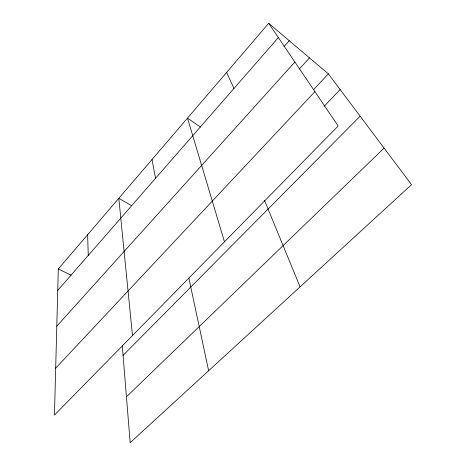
<?xml version="1.0" encoding="UTF-8"?>
<svg xmlns="http://www.w3.org/2000/svg" width="466" height="466" viewBox="0 0 466 466"><rect width="100%" height="100%" fill="white"/><g stroke="black" fill="none" stroke-linecap="round" stroke-linejoin="round"><path stroke-width="0.7" d="M58.302 268.958L54.446 415.078L338.147 125.983L268.69 23.3L58.302 268.958L71.141 275.243M57.737 290.4L278.353 37.589M283.975 46.635L289.217 40.699M56.794 326.183L294.873 62.007M299.283 69.09L309.482 57.877M313.484 89.752L328.338 73.861L268.69 23.3M55.681 368.192L314.911 91.633M324.185 106.26L340.133 89.565M123.071 355.372L360.131 116.185M126.443 396.822L384.112 148.112M131.36 205.564L118.813 198.306L132.49 335.549M200.52 127.125L187.495 118.108L224.472 241.819M328.338 73.861L411.554 184.647L130.171 442.7L122.261 345.417M226.627 72.411L233.938 88.488M264.502 200.351L300.075 286.881M188.823 277.957L208.64 370.738M152.032 159.518L155.545 178.321M87.631 234.718L88.255 255.426"/></g></svg>
